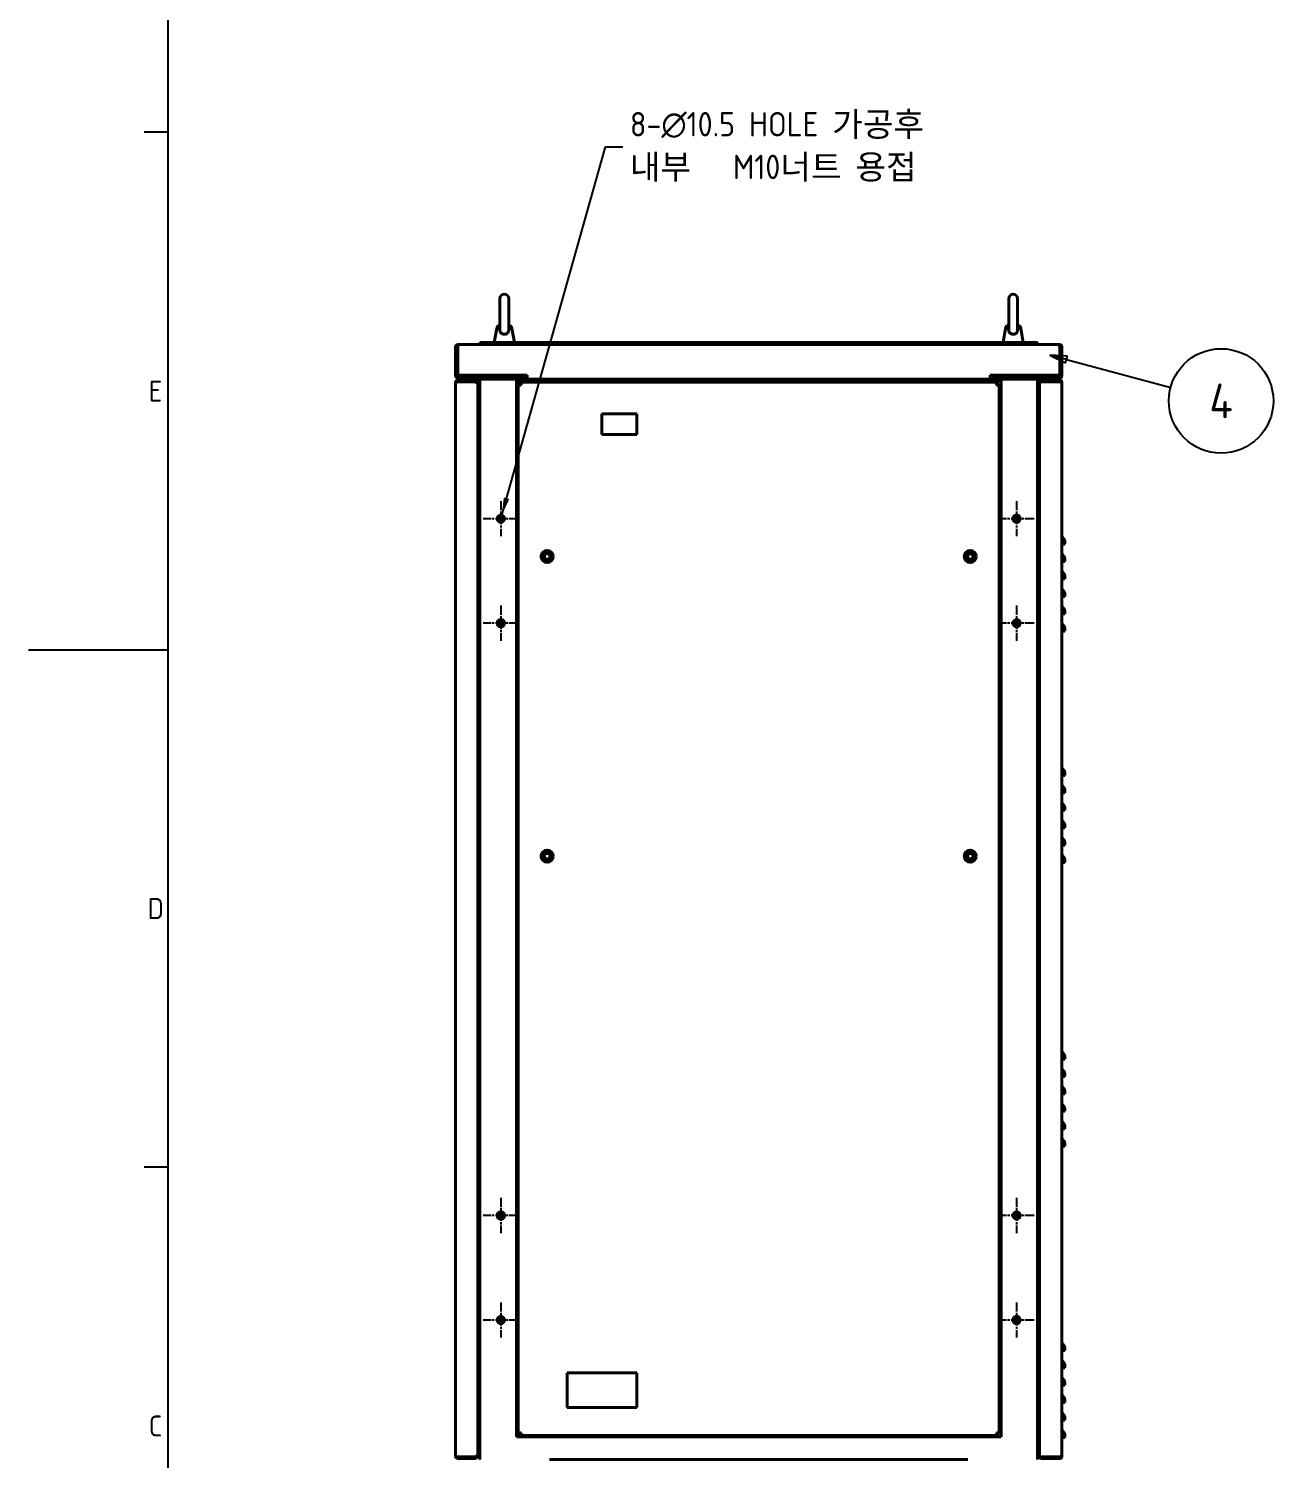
# Model space of a CAD drawing. Header units: millimetres. Extents: x 0 to 51860, y 0 to 5940.
# Drawn here: x 0 to 1786, y 1808 to 3861 of the extents above; entities that cross this region are included whole.
import ezdxf

# ---------------------------------------------------------------- set-up
doc = ezdxf.new("R2010")
doc.units = ezdxf.units.MM
doc.header["$LTSCALE"] = 10
doc.linetypes.add('CHAIN', pattern=[0.3543, 0.2362, -0.0295, 0.0591, -0.0295])
doc.layers.get('0').update_dxf_attribs({"color": 3, "lineweight": 25})
for name, color, linetype, lineweight in [('가시적인 것(ISO)', 3, 'Continuous', 40), ('가시적인 좁은 것(ISO)', 3, 'Continuous', 35), ('경계(ISO)', 7, 'Continuous', 25), ('기호(ISO)', 5, 'Continuous', 25), ('중심 표식(ISO)', 1, 'Continuous', 25)]:
    doc.layers.add(name, color=color, linetype=linetype, lineweight=lineweight)
doc.styles.add('문자 텍스트_PSTEK_POSCO', font='isocp.shx')
doc.styles.add('부품번호텍스트_PSTEK_POSCO', font='isocp.shx')
doc.styles.add('치수 텍스트_PSTEK_POSCO', font='isocp.shx')
doc.dimstyles.new('치수_PSTEK_POSCO$7', dxfattribs={"dimscale": 10, "dimtxt": 3.5, "dimasz": 2.5, "dimexe": 2, "dimexo": 2.5, "dimgap": 1, "dimtad": 1, "dimrnd": 1e-08, "dimdsep": 46, "dimtxsty": '치수 텍스트_PSTEK_POSCO', "dimcen": 0.09, "dimdle": 10, "dimclrd": 7, "dimclre": 7, "dimclrt": 2, "dimadec": 1, "dimazin": 2, "dimtfac": 1, "dimtmove": 0, "dimatfit": 3, "dimfxl": 0, "dimtolj": 1, "dimlwd": -1, "dimlwe": -1, "dimarcsym": 0})

# ---------------------------------------------------------------- blocks, each defined once
blk = doc.blocks.new('경계 Default Border')
at = {"layer": '경계(ISO)'}
for p, q in [((20, 371.25), (16.6, 371.25)), ((20, 222.75), (16.6, 222.75))]:
    blk.add_line(p, q, dxfattribs=at)
at = {"layer": '경계(ISO)', "flags": 128}
for points in [[(20, 20), (20, 574)], [(0, 297), (20, 297)]]:
    blk.add_lwpolyline(points, dxfattribs=at)
at = {"layer": '경계(ISO)', "color": 2, "char_height": 3, "attachment_point": 7, "style": '문자 텍스트_PSTEK_POSCO'}
for s, insert in [('E', (17.24, 332.6)), ('D', (17.08, 258.35)), ('C', (17.24, 184.1))]:
    blk.add_mtext(s, dxfattribs=dict(at, insert=insert))
blk = doc.blocks.new('품번기호1')
at = {"layer": '기호(ISO)', "color": 7}
for p, q in [((148.92, 338.64), (146.5, 339.29)), ((149.05, 339.12), (146.5, 339.29)), ((146.5, 339.29), (148.79, 338.16)), ((148.79, 338.16), (149.05, 339.12)), ((148.92, 338.64), (163.87, 334.63))]:
    blk.add_line(p, q, dxfattribs=at)
at = {"layer": '기호(ISO)', "color": 7, "flags": 128}
blk.add_lwpolyline([(149.05, 339.12), (146.5, 339.29)], dxfattribs=at)
at = {"layer": '기호(ISO)'}
blk.add_circle((171.09, 332.7), 7.5, dxfattribs=at)
at = {"layer": '기호(ISO)', "color": 7}
blk.add_solid([(149.05, 339.12), (146.5, 339.29), (148.79, 338.16), (149.05, 339.12)], dxfattribs=at)
at = {"layer": '기호(ISO)', "color": 7, "insert": (171.09, 332.7), "char_height": 5, "attachment_point": 5, "style": '부품번호텍스트_PSTEK_POSCO'}
blk.add_mtext('4', dxfattribs=at)

msp = doc.modelspace()

# ---------------------------------------------------------------- linework, layer by layer
at = {"layer": '가시적인 것(ISO)'}
for p, q in [((676.2647, 3473.7563), (676.2647, 3428.2682)), ((688.7647, 3428.2682), (688.7647, 3473.7563)), ((1406.2647, 3473.7563), (1406.2647, 3428.2682)), ((1418.7647, 3428.2682), (1418.7647, 3473.7563)), ((671.5702, 3431.0063), (668.0437, 3411.0063)), ((673.4322, 3435.0477), (671.5702, 3431.0063)), ((671.5702, 3431.0063), (676.2647, 3431.0063)), ((673.4322, 3435.0477), (676.2647, 3435.0477)), ((688.7647, 3435.0477), (691.5972, 3435.0477)), ((688.7647, 3431.0063), (693.4592, 3431.0063)), ((691.5972, 3435.0477), (693.4592, 3431.0063)), ((693.4592, 3431.0063), (696.9857, 3411.0063)), ((1401.5702, 3431.0063), (1398.0437, 3411.0063)), ((1403.4322, 3435.0477), (1401.5702, 3431.0063)), ((1401.5702, 3431.0063), (1406.2647, 3431.0063)), ((1403.4322, 3435.0477), (1406.2647, 3435.0477)), ((1418.7647, 3435.0477), (1421.5972, 3435.0477)), ((1418.7647, 3431.0063), (1423.4592, 3431.0063)), ((1421.5972, 3435.0477), (1423.4592, 3431.0063)), ((1423.4592, 3431.0063), (1426.9857, 3411.0063)), ((657.5147, 3411.0063), (647.5147, 3411.0063)), ((647.5147, 3411.0063), (647.5147, 3408.0063)), ((657.5147, 3408.0063), (657.5147, 3411.0063)), ((1437.5147, 3411.0063), (657.5147, 3411.0063)), ((1437.5147, 3411.0063), (1437.5147, 3408.0063)), ((1447.5147, 3411.0063), (1437.5147, 3411.0063)), ((1447.5147, 3408.0063), (1447.5147, 3411.0063)), ((612.5147, 3404.5063), (612.5147, 3364.0063)), ((615.5147, 3404.5063), (612.5147, 3404.5063)), ((615.5147, 3404.5063), (615.5147, 3364.0063)), ((615.5854, 3404.5063), (616.0147, 3404.5063)), ((615.5854, 3364.0063), (615.5854, 3404.5063)), ((616.0147, 3408.0063), (616.0147, 3404.5063)), ((616.0147, 3408.0063), (1479.0147, 3408.0063)), ((1479.0147, 3404.5063), (1479.0147, 3408.0063)), ((1479.0147, 3404.5063), (1479.444, 3404.5063)), ((1479.444, 3404.5063), (1479.444, 3364.0063)), ((1479.5147, 3404.5063), (1479.5147, 3364.0063)), ((1479.5147, 3404.5063), (1482.5147, 3404.5063)), ((1482.5147, 3364.0063), (1482.5147, 3404.5063)), ((612.5147, 3364.0063), (615.5147, 3364.0063)), ((612.5147, 1812.0063), (612.5147, 3354.0063)), ((615.0147, 3354.0063), (612.5147, 3354.0063)), ((640.5147, 3356.5063), (615.0147, 3356.5063)), ((615.0147, 3354.5063), (615.0147, 3356.5063)), ((615.0147, 3354.5063), (640.5147, 3354.5063)), ((615.0147, 3354.4356), (640.5147, 3354.4356)), ((615.0147, 3354.0063), (615.0147, 3354.4356)), ((615.5854, 3364.0063), (715.5147, 3364.0063)), ((618.5147, 3361.0063), (712.5147, 3361.0063)), ((618.5147, 3358.0063), (712.5147, 3358.0063)), ((640.5147, 3354.5063), (640.5147, 3356.5063)), ((643.6638, 3352.5063), (644.5147, 3352.5063)), ((644.5147, 3351.0921), (644.5147, 3352.5063)), ((644.5147, 3351.0921), (644.5147, 1814.9205)), ((647.5147, 1808.0063), (647.5147, 3358.0063)), ((662.5147, 3364.0063), (662.5147, 3361.0063)), ((699.8147, 3355.7063), (1395.2147, 3355.7063)), ((699.8147, 1840.3063), (699.8147, 3355.7063)), ((702.5147, 3364.0063), (702.5147, 3361.0063)), ((702.5147, 3351.6356), (702.5147, 3349.7063)), ((704.5147, 3351.6356), (702.5147, 3351.6356)), ((702.5147, 1846.3063), (702.5147, 3349.7063)), ((706.5147, 3349.7063), (702.5147, 3349.7063)), ((704.5147, 3349.7063), (704.5147, 3351.6356)), ((706.5147, 3353.7063), (704.5854, 3353.7063)), ((704.5854, 3351.7063), (704.5854, 3353.7063)), ((706.5147, 3351.7063), (704.5854, 3351.7063)), ((706.5147, 3353.7063), (1388.5147, 3353.7063)), ((706.5147, 3353.7063), (706.5147, 3349.7063)), ((712.5147, 3361.0063), (712.5147, 3358.0063)), ((712.5147, 3358.0063), (715.5147, 3358.0063)), ((715.5147, 3364.0063), (715.5147, 3358.0063)), ((1379.5147, 3358.0063), (715.5147, 3358.0063)), ((759.8147, 3353.7063), (759.8147, 3355.7063)), ((1303.2147, 3353.7063), (1303.2147, 3355.7063)), ((1379.5147, 3358.0063), (1379.5147, 3364.0063)), ((1379.5147, 3364.0063), (1479.444, 3364.0063)), ((1379.5147, 3358.0063), (1382.5147, 3358.0063)), ((1476.5147, 3361.0063), (1382.5147, 3361.0063)), ((1382.5147, 3361.0063), (1382.5147, 3358.0063)), ((1382.5147, 3358.0063), (1476.5147, 3358.0063)), ((1390.444, 3353.7063), (1388.5147, 3353.7063)), ((1388.5147, 3349.7063), (1388.5147, 3353.7063)), ((1388.5147, 3351.7063), (1390.444, 3351.7063)), ((1392.5147, 3349.7063), (1388.5147, 3349.7063)), ((1390.444, 3351.7063), (1390.444, 3353.7063)), ((1390.5147, 3351.6356), (1392.5147, 3351.6356)), ((1390.5147, 3349.7063), (1390.5147, 3351.6356)), ((1392.5147, 3364.0063), (1392.5147, 3361.0063)), ((1392.5147, 3349.7063), (1392.5147, 3351.6356)), ((1392.5147, 3349.7063), (1392.5147, 1846.3063)), ((1395.2147, 3355.7063), (1395.2147, 1840.3063)), ((1432.5147, 3364.0063), (1432.5147, 3361.0063)), ((1447.5147, 3358.0063), (1447.5147, 1808.0063)), ((1451.6957, 3354.4063), (1450.5147, 3354.4063)), ((1450.5147, 3354.4063), (1450.5147, 3352.9921)), ((1450.5147, 1813.0205), (1450.5147, 3352.9921)), ((1452.5147, 3354.4063), (1451.6957, 3354.4063)), ((1452.5147, 3354.4063), (1452.5147, 3354.3918)), ((1452.6147, 3356.5063), (1452.6147, 3354.5063)), ((1480.0147, 3356.5063), (1452.6147, 3356.5063)), ((1480.0147, 3354.5063), (1452.6147, 3354.5063)), ((1452.6147, 3354.4356), (1480.0147, 3354.4356)), ((1479.5147, 3364.0063), (1482.5147, 3364.0063)), ((1480.0147, 3354.5063), (1480.0147, 3356.5063)), ((1480.0147, 3354.4356), (1480.0147, 3354.0063)), ((1482.5147, 3354.0063), (1480.0147, 3354.0063)), ((1482.5147, 3354.0063), (1482.5147, 1812.0063)), ((647.5147, 3327.3063), (644.5147, 3327.3063)), ((1447.5147, 3327.3063), (1450.5147, 3327.3063)), ((822.5147, 3278.7063), (822.5147, 3308.7063)), ((822.5147, 3308.7063), (872.5147, 3308.7063)), ((872.5147, 3308.7063), (872.5147, 3278.7063)), ((872.5147, 3278.7063), (822.5147, 3278.7063)), ((1482.5147, 3121.5063), (1482.9147, 3121.5063)), ((1482.9147, 3132.3063), (1485.3147, 3129.1063)), ((1482.9147, 3121.5063), (1485.3147, 3121.5063)), ((1486.5147, 3121.5063), (1485.3147, 3121.5063)), ((1486.5147, 3121.5063), (1486.5147, 3125.5063)), ((1482.9147, 3107.3063), (1485.3147, 3104.1063)), ((1486.5147, 3096.5063), (1486.5147, 3100.5063)), ((1482.5147, 3096.5063), (1482.9147, 3096.5063)), ((1482.9147, 3096.5063), (1485.3147, 3096.5063)), ((1482.9147, 3082.3063), (1485.3147, 3079.1063)), ((1486.5147, 3096.5063), (1485.3147, 3096.5063)), ((1482.5147, 3071.5063), (1482.9147, 3071.5063)), ((1482.9147, 3071.5063), (1485.3147, 3071.5063)), ((1486.5147, 3071.5063), (1485.3147, 3071.5063)), ((1486.5147, 3071.5063), (1486.5147, 3075.5063)), ((1482.5147, 3046.5063), (1482.9147, 3046.5063)), ((1482.9147, 3057.3063), (1485.3147, 3054.1063)), ((1482.9147, 3046.5063), (1485.3147, 3046.5063)), ((1486.5147, 3046.5063), (1485.3147, 3046.5063)), ((1486.5147, 3046.5063), (1486.5147, 3050.5063)), ((1482.5147, 3021.5063), (1482.9147, 3021.5063)), ((1482.9147, 3032.3063), (1485.3147, 3029.1063)), ((1482.9147, 3021.5063), (1485.3147, 3021.5063)), ((1486.5147, 3021.5063), (1485.3147, 3021.5063)), ((1486.5147, 3021.5063), (1486.5147, 3025.5063)), ((1482.9147, 3007.3063), (1485.3147, 3004.1063)), ((1486.5147, 2996.5063), (1486.5147, 3000.5063)), ((1482.5147, 2996.5063), (1482.9147, 2996.5063)), ((1482.9147, 2996.5063), (1485.3147, 2996.5063)), ((1486.5147, 2996.5063), (1485.3147, 2996.5063)), ((1482.9147, 2800.3063), (1485.3147, 2797.1063)), ((1486.5147, 2789.5063), (1486.5147, 2793.5063)), ((1482.5147, 2789.5063), (1482.9147, 2789.5063)), ((1482.9147, 2789.5063), (1485.3147, 2789.5063)), ((1482.9147, 2775.3063), (1485.3147, 2772.1063)), ((1486.5147, 2789.5063), (1485.3147, 2789.5063)), ((1482.5147, 2764.5063), (1482.9147, 2764.5063)), ((1482.9147, 2764.5063), (1485.3147, 2764.5063)), ((1486.5147, 2764.5063), (1485.3147, 2764.5063)), ((1486.5147, 2764.5063), (1486.5147, 2768.5063)), ((1482.5147, 2739.5063), (1482.9147, 2739.5063)), ((1482.9147, 2750.3063), (1485.3147, 2747.1063)), ((1482.9147, 2739.5063), (1485.3147, 2739.5063)), ((1486.5147, 2739.5063), (1485.3147, 2739.5063)), ((1486.5147, 2739.5063), (1486.5147, 2743.5063)), ((1482.5147, 2714.5063), (1482.9147, 2714.5063)), ((1482.9147, 2725.3063), (1485.3147, 2722.1063)), ((1482.9147, 2714.5063), (1485.3147, 2714.5063)), ((1486.5147, 2714.5063), (1485.3147, 2714.5063)), ((1486.5147, 2714.5063), (1486.5147, 2718.5063)), ((1482.9147, 2700.3063), (1485.3147, 2697.1063)), ((1486.5147, 2689.5063), (1486.5147, 2693.5063)), ((1482.5147, 2689.5063), (1482.9147, 2689.5063)), ((1482.9147, 2689.5063), (1485.3147, 2689.5063)), ((1482.9147, 2675.3063), (1485.3147, 2672.1063)), ((1486.5147, 2689.5063), (1485.3147, 2689.5063)), ((1482.5147, 2664.5063), (1482.9147, 2664.5063)), ((1482.9147, 2664.5063), (1485.3147, 2664.5063)), ((1486.5147, 2664.5063), (1485.3147, 2664.5063)), ((1486.5147, 2664.5063), (1486.5147, 2668.5063)), ((1482.5147, 2382.5063), (1482.9147, 2382.5063)), ((1482.9147, 2393.3063), (1485.3147, 2390.1063)), ((1482.9147, 2382.5063), (1485.3147, 2382.5063)), ((1486.5147, 2382.5063), (1485.3147, 2382.5063)), ((1486.5147, 2382.5063), (1486.5147, 2386.5063)), ((1482.9147, 2368.3063), (1485.3147, 2365.1063)), ((1486.5147, 2357.5063), (1486.5147, 2361.5063)), ((1482.5147, 2357.5063), (1482.9147, 2357.5063)), ((1482.9147, 2357.5063), (1485.3147, 2357.5063)), ((1482.9147, 2343.3063), (1485.3147, 2340.1063)), ((1486.5147, 2357.5063), (1485.3147, 2357.5063)), ((1482.5147, 2332.5063), (1482.9147, 2332.5063)), ((1482.9147, 2332.5063), (1485.3147, 2332.5063)), ((1486.5147, 2332.5063), (1485.3147, 2332.5063)), ((1486.5147, 2332.5063), (1486.5147, 2336.5063)), ((1482.5147, 2307.5063), (1482.9147, 2307.5063)), ((1482.9147, 2318.3063), (1485.3147, 2315.1063)), ((1482.9147, 2307.5063), (1485.3147, 2307.5063)), ((1486.5147, 2307.5063), (1485.3147, 2307.5063)), ((1486.5147, 2307.5063), (1486.5147, 2311.5063)), ((1482.5147, 2282.5063), (1482.9147, 2282.5063)), ((1482.9147, 2293.3063), (1485.3147, 2290.1063)), ((1482.9147, 2282.5063), (1485.3147, 2282.5063)), ((1486.5147, 2282.5063), (1485.3147, 2282.5063)), ((1486.5147, 2282.5063), (1486.5147, 2286.5063)), ((1482.9147, 2268.3063), (1485.3147, 2265.1063)), ((1486.5147, 2257.5063), (1486.5147, 2261.5063)), ((1482.5147, 2257.5063), (1482.9147, 2257.5063)), ((1482.9147, 2257.5063), (1485.3147, 2257.5063)), ((1486.5147, 2257.5063), (1485.3147, 2257.5063)), ((1482.9147, 1975.3063), (1485.3147, 1972.1063)), ((1482.5147, 1964.5063), (1482.9147, 1964.5063)), ((1482.9147, 1964.5063), (1485.3147, 1964.5063)), ((1486.5147, 1964.5063), (1485.3147, 1964.5063)), ((1486.5147, 1964.5063), (1486.5147, 1968.5063)), ((772.5147, 1882.3063), (772.5147, 1932.3063)), ((772.5147, 1932.3063), (872.5147, 1932.3063)), ((872.5147, 1932.3063), (872.5147, 1882.3063)), ((1482.5147, 1939.5063), (1482.9147, 1939.5063)), ((1482.9147, 1950.3063), (1485.3147, 1947.1063)), ((1482.9147, 1939.5063), (1485.3147, 1939.5063)), ((1486.5147, 1939.5063), (1485.3147, 1939.5063)), ((1486.5147, 1939.5063), (1486.5147, 1943.5063)), ((1482.5147, 1914.5063), (1482.9147, 1914.5063)), ((1482.9147, 1925.3063), (1485.3147, 1922.1063)), ((1482.9147, 1914.5063), (1485.3147, 1914.5063)), ((1486.5147, 1914.5063), (1485.3147, 1914.5063)), ((1486.5147, 1914.5063), (1486.5147, 1918.5063)), ((1482.5147, 1889.5063), (1482.9147, 1889.5063)), ((1482.9147, 1900.3063), (1485.3147, 1897.1063)), ((1482.9147, 1889.5063), (1485.3147, 1889.5063)), ((1486.5147, 1889.5063), (1485.3147, 1889.5063)), ((1486.5147, 1889.5063), (1486.5147, 1893.5063)), ((872.5147, 1882.3063), (772.5147, 1882.3063)), ((1482.9147, 1875.3063), (1485.3147, 1872.1063)), ((1482.5147, 1864.5063), (1482.9147, 1864.5063)), ((1482.9147, 1864.5063), (1485.3147, 1864.5063)), ((1482.9147, 1850.3063), (1485.3147, 1847.1063)), ((1486.5147, 1864.5063), (1485.3147, 1864.5063)), ((1486.5147, 1864.5063), (1486.5147, 1868.5063)), ((647.5147, 1840.3063), (644.5147, 1840.3063)), ((1395.2147, 1840.3063), (699.8147, 1840.3063)), ((702.5147, 1846.3063), (702.5147, 1844.377)), ((702.5147, 1846.3063), (706.5147, 1846.3063)), ((704.5147, 1844.377), (702.5147, 1844.377)), ((704.5147, 1846.3063), (704.5147, 1844.377)), ((706.5147, 1844.3063), (704.5854, 1844.3063)), ((704.5854, 1844.3063), (704.5854, 1842.3063)), ((704.5854, 1842.3063), (706.5147, 1842.3063)), ((706.5147, 1846.3063), (706.5147, 1842.3063)), ((1388.5147, 1842.3063), (706.5147, 1842.3063)), ((759.8147, 1840.3063), (759.8147, 1842.3063)), ((780.2147, 1840.3063), (780.2147, 1842.3063)), ((842.5147, 1840.3063), (842.5147, 1842.3063)), ((852.5147, 1840.3063), (852.5147, 1842.3063)), ((1242.5147, 1840.3063), (1242.5147, 1842.3063)), ((1252.5147, 1840.3063), (1252.5147, 1842.3063)), ((1303.2147, 1840.3063), (1303.2147, 1842.3063)), ((1388.5147, 1846.3063), (1392.5147, 1846.3063)), ((1388.5147, 1842.3063), (1388.5147, 1846.3063)), ((1388.5147, 1844.3063), (1390.444, 1844.3063)), ((1388.5147, 1842.3063), (1390.444, 1842.3063)), ((1390.444, 1844.3063), (1390.444, 1842.3063)), ((1390.5147, 1846.3063), (1390.5147, 1844.377)), ((1390.5147, 1844.377), (1392.5147, 1844.377)), ((1392.5147, 1844.377), (1392.5147, 1846.3063)), ((1447.5147, 1840.3063), (1450.5147, 1840.3063)), ((1482.5147, 1839.5063), (1482.9147, 1839.5063)), ((1482.9147, 1839.5063), (1485.3147, 1839.5063)), ((1486.5147, 1839.5063), (1485.3147, 1839.5063)), ((1486.5147, 1839.5063), (1486.5147, 1843.5063)), ((612.5147, 1812.0063), (615.0147, 1812.0063)), ((615.0147, 1811.577), (615.0147, 1812.0063)), ((640.5147, 1811.577), (615.0147, 1811.577)), ((615.0147, 1811.5063), (640.5147, 1811.5063)), ((615.0147, 1811.5063), (615.0147, 1809.5063)), ((615.0147, 1809.5063), (640.5147, 1809.5063)), ((640.5147, 1809.5063), (640.5147, 1811.5063)), ((643.6638, 1813.5063), (644.5147, 1813.5063)), ((644.5147, 1813.5063), (644.5147, 1814.9205)), ((1347.5147, 1808.0063), (747.5147, 1808.0063)), ((1450.5147, 1813.0205), (1450.5147, 1811.6063)), ((1451.6957, 1811.6063), (1450.5147, 1811.6063)), ((1452.5147, 1811.6063), (1451.6957, 1811.6063)), ((1452.5147, 1811.6063), (1452.5147, 1811.6208)), ((1480.0147, 1811.577), (1452.6147, 1811.577)), ((1452.6147, 1811.5063), (1452.6147, 1809.5063)), ((1480.0147, 1811.5063), (1452.6147, 1811.5063)), ((1452.6147, 1809.5063), (1480.0147, 1809.5063)), ((1480.0147, 1812.0063), (1480.0147, 1811.577)), ((1480.0147, 1812.0063), (1482.5147, 1812.0063)), ((1480.0147, 1811.5063), (1480.0147, 1809.5063))]:
    msp.add_line(p, q, dxfattribs=at)
for centre, radius in [((677.5147, 3158.0063), 5.25), ((677.5147, 3158.0063), 4.2), ((1417.5147, 3158.0063), 5.25), ((1417.5147, 3158.0063), 4.2), ((677.5147, 3158.0063), 4), ((1417.5147, 3158.0063), 4), ((744.0147, 3103.7063), 8.65), ((744.0147, 3103.7063), 6.65), ((744.0147, 3103.7063), 4.2), ((744.0147, 3103.7063), 4), ((1351.0147, 3103.7063), 8.65), ((1351.0147, 3103.7063), 6.65), ((1351.0147, 3103.7063), 4.2), ((1351.0147, 3103.7063), 4), ((677.5147, 3008.0063), 5.25), ((677.5147, 3008.0063), 4.2), ((677.5147, 3008.0063), 4), ((1417.5147, 3008.0063), 5.25), ((1417.5147, 3008.0063), 4.2), ((1417.5147, 3008.0063), 4), ((744.0147, 2673.7063), 8.65), ((744.0147, 2673.7063), 6.65), ((744.0147, 2673.7063), 4.2), ((744.0147, 2673.7063), 4), ((1351.0147, 2673.7063), 8.65), ((1351.0147, 2673.7063), 6.65), ((1351.0147, 2673.7063), 4.2), ((1351.0147, 2673.7063), 4), ((677.5147, 2158.0063), 5.25), ((677.5147, 2158.0063), 4.2), ((677.5147, 2158.0063), 4), ((1417.5147, 2158.0063), 5.25), ((1417.5147, 2158.0063), 4.2), ((1417.5147, 2158.0063), 4), ((677.5147, 2008.0063), 5.25), ((1417.5147, 2008.0063), 5.25), ((677.5147, 2008.0063), 4.2), ((677.5147, 2008.0063), 4), ((1417.5147, 2008.0063), 4.2), ((1417.5147, 2008.0063), 4)]:
    msp.add_circle(centre, radius, dxfattribs=at)
for centre, radius, start, end in [((682.5147, 3473.7563), 6.25, 0, 180), ((1412.5147, 3473.7563), 6.25, 0, 180), ((616.0147, 3404.5063), 3.5, 90, 180), ((616.0147, 3404.5063), 0.5, 90, 180), ((1479.0147, 3404.5063), 3.5, 0, 90), ((1479.0147, 3404.5063), 0.5, 0, 90), ((618.5147, 3364.0063), 6, 180, 270), ((615.0147, 3354.0063), 2.5, 90, 180), ((615.0147, 3354.0063), 0.5, 90, 180), ((618.5147, 3364.0063), 3, 180, 270), ((1476.5147, 3364.0063), 6, 270, 0), ((1476.5147, 3364.0063), 3, 270, 0), ((1480.0147, 3354.0063), 2.5, 0, 90), ((1480.0147, 3354.0063), 0.5, 0, 90), ((1484.5147, 3133.5063), 2, 180, 216.8698976), ((1480.5147, 3125.5063), 6, 0, 36.8698976), ((744.0147, 3103.7063), 6.5, 120, 180), ((744.0147, 3103.7063), 6.5, 180, 240), ((744.0147, 3103.7063), 6.5, 60, 120), ((744.0147, 3103.7063), 6.5, 0, 60), ((744.0147, 3103.7063), 6.5, 300, 0), ((1351.0147, 3103.7063), 6.5, 120, 180), ((1351.0147, 3103.7063), 6.5, 180, 240), ((1351.0147, 3103.7063), 6.5, 60, 120), ((1351.0147, 3103.7063), 6.5, 0, 60), ((1351.0147, 3103.7063), 6.5, 300, 0), ((1484.5147, 3108.5063), 2, 180, 216.8698976), ((1480.5147, 3100.5063), 6, 0, 36.8698976), ((744.0147, 3103.7063), 6.5, 240, 300), ((1351.0147, 3103.7063), 6.5, 240, 300), ((1484.5147, 3083.5063), 2, 180, 216.8698976), ((1480.5147, 3075.5063), 6, 0, 36.8698976), ((1484.5147, 3058.5063), 2, 180, 216.8698976), ((1480.5147, 3050.5063), 6, 0, 36.8698976), ((1484.5147, 3033.5063), 2, 180, 216.8698976), ((1480.5147, 3025.5063), 6, 0, 36.8698976), ((1484.5147, 3008.5063), 2, 180, 216.8698976), ((1480.5147, 3000.5063), 6, 0, 36.8698976), ((1484.5147, 2801.5063), 2, 180, 216.8698976), ((1480.5147, 2793.5063), 6, 0, 36.8698976), ((1484.5147, 2776.5063), 2, 180, 216.8698976), ((1480.5147, 2768.5063), 6, 0, 36.8698976), ((1484.5147, 2751.5063), 2, 180, 216.8698976), ((1480.5147, 2743.5063), 6, 0, 36.8698976), ((1484.5147, 2726.5063), 2, 180, 216.8698976), ((1480.5147, 2718.5063), 6, 0, 36.8698976), ((1484.5147, 2701.5063), 2, 180, 216.8698976), ((1480.5147, 2693.5063), 6, 0, 36.8698976), ((744.0147, 2673.7063), 6.5, 120, 180), ((744.0147, 2673.7063), 6.5, 180, 240), ((744.0147, 2673.7063), 6.5, 60, 120), ((744.0147, 2673.7063), 6.5, 0, 60), ((744.0147, 2673.7063), 6.5, 300, 0), ((1351.0147, 2673.7063), 6.5, 120, 180), ((1351.0147, 2673.7063), 6.5, 180, 240), ((1351.0147, 2673.7063), 6.5, 60, 120), ((1351.0147, 2673.7063), 6.5, 0, 60), ((1351.0147, 2673.7063), 6.5, 300, 0), ((1484.5147, 2676.5063), 2, 180, 216.8698976), ((1480.5147, 2668.5063), 6, 0, 36.8698976), ((744.0147, 2673.7063), 6.5, 240, 300), ((1351.0147, 2673.7063), 6.5, 240, 300), ((1484.5147, 2394.5063), 2, 180, 216.8698976), ((1480.5147, 2386.5063), 6, 0, 36.8698976), ((1484.5147, 2369.5063), 2, 180, 216.8698976), ((1480.5147, 2361.5063), 6, 0, 36.8698976), ((1484.5147, 2344.5063), 2, 180, 216.8698976), ((1480.5147, 2336.5063), 6, 0, 36.8698976), ((1484.5147, 2319.5063), 2, 180, 216.8698976), ((1480.5147, 2311.5063), 6, 0, 36.8698976), ((1484.5147, 2294.5063), 2, 180, 216.8698976), ((1480.5147, 2286.5063), 6, 0, 36.8698976), ((1484.5147, 2269.5063), 2, 180, 216.8698976), ((1480.5147, 2261.5063), 6, 0, 36.8698976), ((1484.5147, 1976.5063), 2, 180, 216.8698976), ((1480.5147, 1968.5063), 6, 0, 36.8698976), ((1484.5147, 1951.5063), 2, 180, 216.8698976), ((1480.5147, 1943.5063), 6, 0, 36.8698976), ((1484.5147, 1926.5063), 2, 180, 216.8698976), ((1480.5147, 1918.5063), 6, 0, 36.8698976), ((1484.5147, 1901.5063), 2, 180, 216.8698976), ((1480.5147, 1893.5063), 6, 0, 36.8698976), ((1484.5147, 1876.5063), 2, 180, 216.8698976), ((1480.5147, 1868.5063), 6, 0, 36.8698976), ((1484.5147, 1851.5063), 2, 180, 216.8698976), ((1480.5147, 1843.5063), 6, 0, 36.8698976), ((615.0147, 1812.0063), 2.5, 180, 270), ((615.0147, 1812.0063), 0.5, 180, 270), ((1480.0147, 1812.0063), 2.5, 270, 0), ((1480.0147, 1812.0063), 0.5, 270, 0)]:
    msp.add_arc(centre, radius, start, end, dxfattribs=at)
for points, knots in [([(688.7648, 3428.2683), (688.765, 3427.6765), (688.6813, 3427.106), (688.3044, 3425.9165), (687.9807, 3425.3345), (687.0829, 3424.2698), (686.4937, 3423.812), (685.1257, 3423.1076), (684.3553, 3422.872), (682.7649, 3422.657), (681.9664, 3422.6722), (680.415, 3422.9437), (679.6806, 3423.1978), (678.3486, 3423.9421), (677.7679, 3424.4334), (676.8923, 3425.5842), (676.5884, 3426.2213), (676.3149, 3427.3607), (676.2644, 3427.8096), (676.2645, 3428.2683)], [0.283549538, 0.283549538, 0.283549538, 0.283549538, 0.466182162, 0.466182162, 0.683929103, 0.683929103, 0.924446877, 0.924446877, 1.170144129, 1.170144129, 1.407949279, 1.407949279, 1.646360142, 1.646360142, 1.892608462, 1.892608462, 2.122490871, 2.122490871, 2.264689901, 2.264689901, 2.264689901, 2.264689901]), ([(1418.7648, 3428.2683), (1418.765, 3427.6765), (1418.6813, 3427.106), (1418.3044, 3425.9165), (1417.9807, 3425.3345), (1417.0829, 3424.2698), (1416.4937, 3423.812), (1415.1257, 3423.1076), (1414.3553, 3422.872), (1412.7649, 3422.657), (1411.9664, 3422.6722), (1410.415, 3422.9437), (1409.6806, 3423.1978), (1408.3486, 3423.9421), (1407.7679, 3424.4334), (1406.8923, 3425.5842), (1406.5884, 3426.2213), (1406.3149, 3427.3607), (1406.2644, 3427.8096), (1406.2645, 3428.2683)], [0.283549538, 0.283549538, 0.283549538, 0.283549538, 0.466182162, 0.466182162, 0.683929103, 0.683929103, 0.924446877, 0.924446877, 1.170144129, 1.170144129, 1.407949279, 1.407949279, 1.646360142, 1.646360142, 1.892608462, 1.892608462, 2.122490871, 2.122490871, 2.264689901, 2.264689901, 2.264689901, 2.264689901]), ([(644.5147, 3352.5063), (644.5147, 3353.8264), (643.8128, 3355.1264), (642.7091, 3355.8506), (642.0617, 3356.2754), (641.2889, 3356.5063), (640.5147, 3356.5063)], [0, 0, 0, 0, 0.990116063, 0.990116063, 0.990116063, 1.570796327, 1.570796327, 1.570796327, 1.570796327]), ([(640.5147, 3354.4356), (641.8349, 3353.7331), (643.1348, 3353.0306), (643.8591, 3352.3281), (644.2838, 3351.9161), (644.5147, 3351.5041), (644.5147, 3351.0921)], [0, 0, 0, 0, 0.990116063, 0.990116063, 0.990116063, 1.570796327, 1.570796327, 1.570796327, 1.570796327]), ([(1452.6147, 3356.5063), (1451.8005, 3356.5063), (1451.0095, 3355.9863), (1450.6868, 3355.2388), (1450.5736, 3354.9768), (1450.5147, 3354.6916), (1450.5147, 3354.4063)], [0, 0, 0, 0, 1.163178271, 1.163178271, 1.163178271, 1.570796327, 1.570796327, 1.570796327, 1.570796327]), ([(1450.5147, 3352.9921), (1450.5147, 3353.3484), (1451.0347, 3353.7047), (1451.7822, 3354.061), (1452.0442, 3354.1858), (1452.3294, 3354.3107), (1452.6147, 3354.4356)], [0, 0, 0, 0, 1.163178271, 1.163178271, 1.163178271, 1.570796327, 1.570796327, 1.570796327, 1.570796327]), ([(644.5147, 1814.9205), (644.5147, 1814.218), (643.8128, 1813.5155), (642.7091, 1812.813), (642.0617, 1812.401), (641.2889, 1811.989), (640.5147, 1811.577)], [0, 0, 0, 0, 0.990116063, 0.990116063, 0.990116063, 1.570796327, 1.570796327, 1.570796327, 1.570796327]), ([(640.5147, 1809.5063), (641.8349, 1809.5063), (643.1348, 1810.2081), (643.8591, 1811.3119), (644.2838, 1811.9592), (644.5147, 1812.732), (644.5147, 1813.5063)], [0, 0, 0, 0, 0.990116063, 0.990116063, 0.990116063, 1.570796327, 1.570796327, 1.570796327, 1.570796327]), ([(1452.6147, 1811.577), (1451.8005, 1811.9333), (1451.0095, 1812.2896), (1450.6868, 1812.6459), (1450.5736, 1812.7708), (1450.5147, 1812.8956), (1450.5147, 1813.0205)], [0, 0, 0, 0, 1.163178271, 1.163178271, 1.163178271, 1.570796327, 1.570796327, 1.570796327, 1.570796327]), ([(1450.5147, 1811.6063), (1450.5147, 1810.792), (1451.0347, 1810.0011), (1451.7822, 1809.6783), (1452.0442, 1809.5652), (1452.3294, 1809.5063), (1452.6147, 1809.5063)], [0, 0, 0, 0, 1.163178271, 1.163178271, 1.163178271, 1.570796327, 1.570796327, 1.570796327, 1.570796327])]:
    msp.add_open_spline(points, degree=3, knots=knots, dxfattribs=at)
for points in [[(640.5147, 3354.5063), (641.2266, 3354.5063), (641.9191, 3354.0881), (642.2663, 3353.4695)], [(1452.6147, 3354.5063), (1452.5623, 3354.5063), (1452.5147, 3354.4586), (1452.5147, 3354.4063)], [(640.5147, 1811.5063), (641.2266, 1811.5063), (641.9191, 1811.9244), (642.2663, 1812.543)], [(1452.6147, 1811.5063), (1452.5623, 1811.5063), (1452.5147, 1811.5539), (1452.5147, 1811.6063)]]:
    msp.add_open_spline(points, degree=3, dxfattribs=at)
for points, weights in [([(737.5147, 3103.7063), (737.5147, 3104.4005), (737.5147, 3105.1107)], [1, 1.01479093709, 1.01805387056]), ([(737.5147, 3102.3018), (737.5147, 3103.0121), (737.5147, 3103.7063)], [1.01805387056, 1.01479093709, 1]), ([(739.5484, 3108.6332), (740.1635, 3108.9883), (740.7647, 3109.3354)], [1.01805387056, 1.01479093709, 1]), ([(740.7647, 3109.3354), (741.3659, 3109.6825), (741.981, 3110.0377)], [1, 1.01479093709, 1.01805387056]), ([(746.0484, 3110.0377), (746.6635, 3109.6825), (747.2647, 3109.3354)], [1.01805387056, 1.01479093709, 1]), ([(747.2647, 3109.3354), (747.8659, 3108.9883), (748.481, 3108.6332)], [1, 1.01479093709, 1.01805387056]), ([(750.5147, 3105.1107), (750.5147, 3104.4005), (750.5147, 3103.7063)], [1.01805387056, 1.01479093709, 1]), ([(750.5147, 3103.7063), (750.5147, 3103.0121), (750.5147, 3102.3018)], [1, 1.01479093709, 1.01805387056]), ([(1344.5147, 3103.7063), (1344.5147, 3104.4005), (1344.5147, 3105.1107)], [1, 1.01479093709, 1.01805387056]), ([(1344.5147, 3102.3018), (1344.5147, 3103.0121), (1344.5147, 3103.7063)], [1.01805387056, 1.01479093709, 1]), ([(1346.5484, 3108.6332), (1347.1635, 3108.9883), (1347.7647, 3109.3354)], [1.01805387056, 1.01479093709, 1]), ([(1347.7647, 3109.3354), (1348.3659, 3109.6825), (1348.981, 3110.0377)], [1, 1.01479093709, 1.01805387056]), ([(1353.0484, 3110.0377), (1353.6635, 3109.6825), (1354.2647, 3109.3354)], [1.01805387056, 1.01479093709, 1]), ([(1354.2647, 3109.3354), (1354.8659, 3108.9883), (1355.481, 3108.6332)], [1, 1.01479093709, 1.01805387056]), ([(1357.5147, 3105.1107), (1357.5147, 3104.4005), (1357.5147, 3103.7063)], [1.01805387056, 1.01479093709, 1]), ([(1357.5147, 3103.7063), (1357.5147, 3103.0121), (1357.5147, 3102.3018)], [1, 1.01479093709, 1.01805387056]), ([(740.7647, 3098.0771), (740.1635, 3098.4242), (739.5484, 3098.7793)], [1, 1.01479093709, 1.01805387056]), ([(741.981, 3097.3749), (741.3659, 3097.73), (740.7647, 3098.0771)], [1.01805387056, 1.01479093709, 1]), ([(747.2647, 3098.0771), (746.6635, 3097.73), (746.0484, 3097.3749)], [1, 1.01479093709, 1.01805387056]), ([(748.481, 3098.7793), (747.8659, 3098.4242), (747.2647, 3098.0771)], [1.01805387056, 1.01479093709, 1]), ([(1347.7647, 3098.0771), (1347.1635, 3098.4242), (1346.5484, 3098.7793)], [1, 1.01479093709, 1.01805387056]), ([(1348.981, 3097.3749), (1348.3659, 3097.73), (1347.7647, 3098.0771)], [1.01805387056, 1.01479093709, 1]), ([(1354.2647, 3098.0771), (1353.6635, 3097.73), (1353.0484, 3097.3749)], [1, 1.01479093709, 1.01805387056]), ([(1355.481, 3098.7793), (1354.8659, 3098.4242), (1354.2647, 3098.0771)], [1.01805387056, 1.01479093709, 1]), ([(737.5147, 2673.7063), (737.5147, 2674.4005), (737.5147, 2675.1107)], [1, 1.01479093709, 1.01805387056]), ([(737.5147, 2672.3018), (737.5147, 2673.0121), (737.5147, 2673.7063)], [1.01805387056, 1.01479093709, 1]), ([(739.5484, 2678.6332), (740.1635, 2678.9883), (740.7647, 2679.3354)], [1.01805387056, 1.01479093709, 1]), ([(740.7647, 2679.3354), (741.3659, 2679.6825), (741.981, 2680.0377)], [1, 1.01479093709, 1.01805387056]), ([(746.0484, 2680.0377), (746.6635, 2679.6825), (747.2647, 2679.3354)], [1.01805387056, 1.01479093709, 1]), ([(747.2647, 2679.3354), (747.8659, 2678.9883), (748.481, 2678.6332)], [1, 1.01479093709, 1.01805387056]), ([(750.5147, 2675.1107), (750.5147, 2674.4005), (750.5147, 2673.7063)], [1.01805387056, 1.01479093709, 1]), ([(750.5147, 2673.7063), (750.5147, 2673.0121), (750.5147, 2672.3018)], [1, 1.01479093709, 1.01805387056]), ([(1344.5147, 2673.7063), (1344.5147, 2674.4005), (1344.5147, 2675.1107)], [1, 1.01479093709, 1.01805387056]), ([(1344.5147, 2672.3018), (1344.5147, 2673.0121), (1344.5147, 2673.7063)], [1.01805387056, 1.01479093709, 1]), ([(1346.5484, 2678.6332), (1347.1635, 2678.9883), (1347.7647, 2679.3354)], [1.01805387056, 1.01479093709, 1]), ([(1347.7647, 2679.3354), (1348.3659, 2679.6825), (1348.981, 2680.0377)], [1, 1.01479093709, 1.01805387056]), ([(1353.0484, 2680.0377), (1353.6635, 2679.6825), (1354.2647, 2679.3354)], [1.01805387056, 1.01479093709, 1]), ([(1354.2647, 2679.3354), (1354.8659, 2678.9883), (1355.481, 2678.6332)], [1, 1.01479093709, 1.01805387056]), ([(1357.5147, 2675.1107), (1357.5147, 2674.4005), (1357.5147, 2673.7063)], [1.01805387056, 1.01479093709, 1]), ([(1357.5147, 2673.7063), (1357.5147, 2673.0121), (1357.5147, 2672.3018)], [1, 1.01479093709, 1.01805387056]), ([(740.7647, 2668.0771), (740.1635, 2668.4242), (739.5484, 2668.7793)], [1, 1.01479093709, 1.01805387056]), ([(741.981, 2667.3749), (741.3659, 2667.73), (740.7647, 2668.0771)], [1.01805387056, 1.01479093709, 1]), ([(747.2647, 2668.0771), (746.6635, 2667.73), (746.0484, 2667.3749)], [1, 1.01479093709, 1.01805387056]), ([(748.481, 2668.7793), (747.8659, 2668.4242), (747.2647, 2668.0771)], [1.01805387056, 1.01479093709, 1]), ([(1347.7647, 2668.0771), (1347.1635, 2668.4242), (1346.5484, 2668.7793)], [1, 1.01479093709, 1.01805387056]), ([(1348.981, 2667.3749), (1348.3659, 2667.73), (1347.7647, 2668.0771)], [1.01805387056, 1.01479093709, 1]), ([(1354.2647, 2668.0771), (1353.6635, 2667.73), (1353.0484, 2667.3749)], [1, 1.01479093709, 1.01805387056]), ([(1355.481, 2668.7793), (1354.8659, 2668.4242), (1354.2647, 2668.0771)], [1.01805387056, 1.01479093709, 1])]:
    msp.add_rational_spline(points, weights, degree=2, dxfattribs=at)
at = {"layer": '가시적인 좁은 것(ISO)'}
for centre, start, end in [((677.5147, 3158.0063), 350, 260), ((1417.5147, 3158.0063), 350, 260), ((744.0147, 3103.7063), 280, 190), ((1351.0147, 3103.7063), 350, 260), ((677.5147, 3008.0063), 350, 260), ((1417.5147, 3008.0063), 350, 260), ((744.0147, 2673.7063), 350, 260), ((1351.0147, 2673.7063), 350, 260), ((677.5147, 2158.0063), 350, 260), ((1417.5147, 2158.0063), 350, 260), ((677.5147, 2008.0063), 350, 260), ((1417.5147, 2008.0063), 350, 260)]:
    msp.add_arc(centre, 4.6765, start, end, dxfattribs=at)
at = {"layer": '중심 표식(ISO)', "linetype": 'CHAIN', "ltscale": 5.611497}
for p, q in [((677.5147, 3183.2563), (677.5147, 3132.7563)), ((1417.5147, 3183.2563), (1417.5147, 3132.7563)), ((702.7647, 3158.0063), (652.2647, 3158.0063)), ((1442.7647, 3158.0063), (1392.2647, 3158.0063)), ((677.5147, 3033.2563), (677.5147, 2982.7563)), ((1417.5147, 3033.2563), (1417.5147, 2982.7563)), ((702.7647, 3008.0063), (652.2647, 3008.0063)), ((1442.7647, 3008.0063), (1392.2647, 3008.0063)), ((677.5147, 2183.2563), (677.5147, 2132.7563)), ((1417.5147, 2183.2563), (1417.5147, 2132.7563)), ((702.7647, 2158.0063), (652.2647, 2158.0063)), ((1442.7647, 2158.0063), (1392.2647, 2158.0063)), ((677.5147, 2033.2563), (677.5147, 1982.7563)), ((1417.5147, 2033.2563), (1417.5147, 1982.7563)), ((702.7647, 2008.0063), (652.2647, 2008.0063)), ((1442.7647, 2008.0063), (1392.2647, 2008.0063))]:
    msp.add_line(p, q, dxfattribs=at)

# ---------------------------------------------------------------- block references
at = {"xscale": 10, "yscale": 10, "zscale": 10}
msp.add_blockref('경계 Default Border', (0, 0), dxfattribs=at)
at = {"layer": '기호(ISO)', "xscale": 10, "yscale": 10, "zscale": 10}
msp.add_blockref('품번기호1', (0, 0), dxfattribs=at)

# ---------------------------------------------------------------- texts
at = {"layer": '기호(ISO)', "color": 2, "insert": (862.6862, 3691.583), "char_height": 34.9999994, "width": 494.067037, "attachment_point": 4, "line_spacing_factor": 1.05, "style": '치수 텍스트_PSTEK_POSCO'}
msp.add_mtext('{8-\\fAIGDT|b0|i0;\\H35.0000;n\\fisocp|b0|i0;\\H35.0000;10.5 HOLE 가공후\\P내부 \\fISOCP|b0|i0;\\H35.0000;  M10\\fSystem|b0|i0;\\H35.0000;너트\\fISOCP|b0|i0;\\H35.0000; \\fSystem|b0|i0;\\H35.0000;용접\\fISOCP|b0|i0;\\H35.0000; }', dxfattribs=at)

# ---------------------------------------------------------------- leaders
at = {"layer": '기호(ISO)', "color": 7, "annotation_type": 0, "has_hookline": 1, "hookline_direction": 0, "text_width": 456.1925}
msp.add_leader([(678.8735, 3163.0774), (827.6862, 3691.583), (852.6862, 3691.583)], dimstyle='치수_PSTEK_POSCO$7', override={"dimtad": 0}, dxfattribs=at)

doc.saveas('drawing.dxf')
